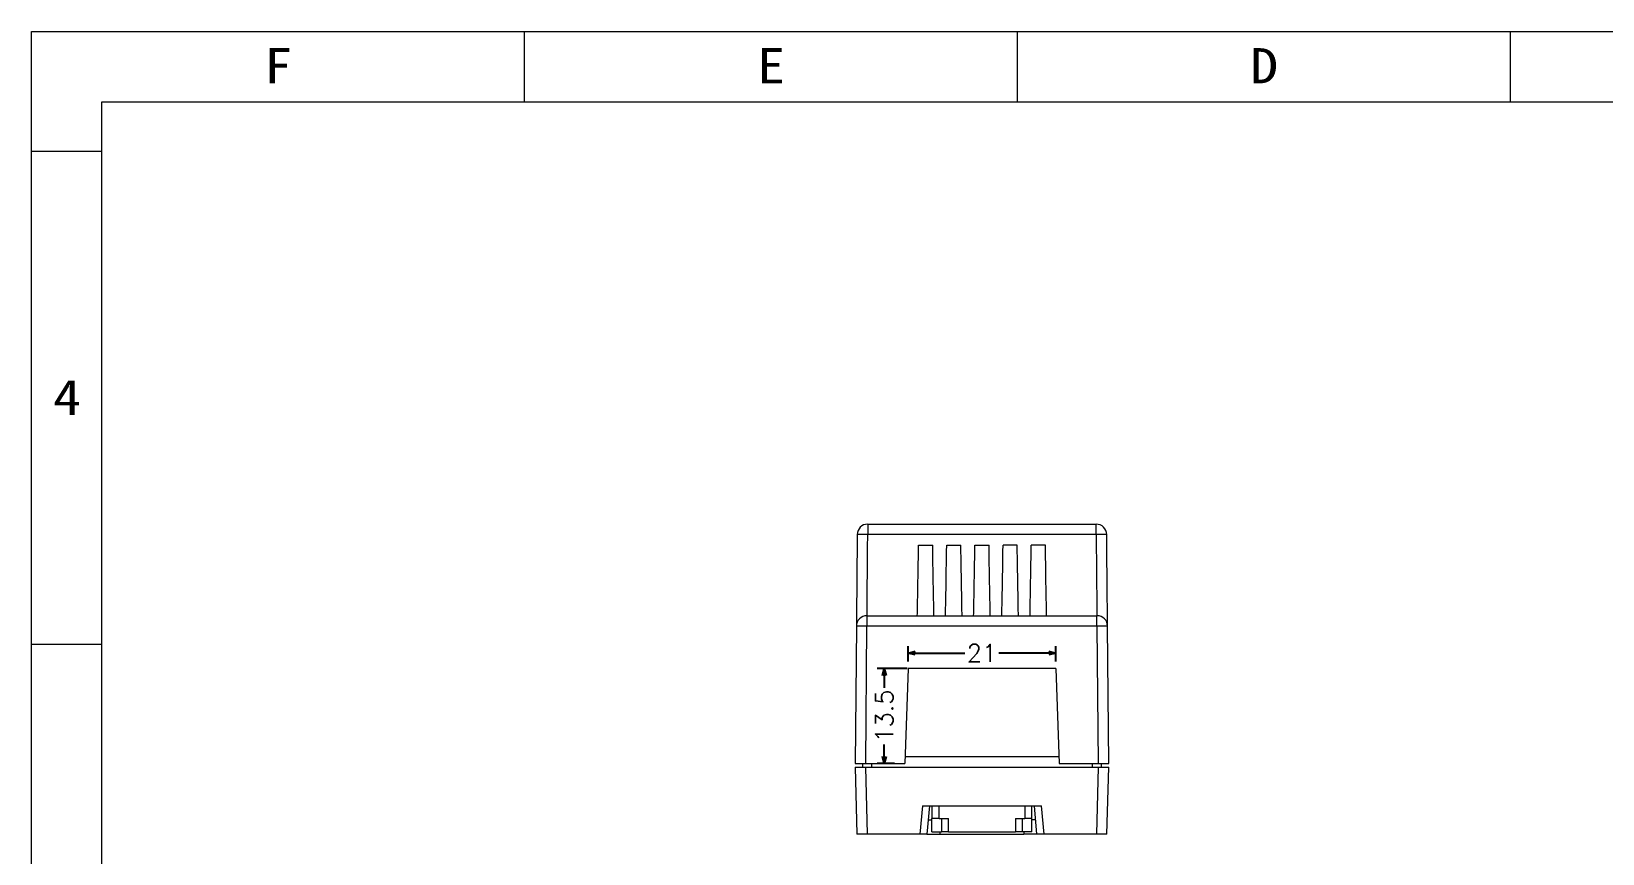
# Model space of a CAD drawing. Header units: millimetres. Extents: x 574 to 994, y 1093 to 1390.
# Drawn here: x 573.7 to 796.8, y 1273.3 to 1390 of the extents above; entities that cross this region are included whole.
import ezdxf
from ezdxf.enums import TextEntityAlignment as Align

# ---------------------------------------------------------------- set-up
doc = ezdxf.new("R2010")
doc.units = ezdxf.units.MM
doc.layers.add('8', color=7, linetype='Continuous', true_color=0xffffff)
doc.layers.add('9', color=7, linetype='Continuous', true_color=0xffffff)
doc.layers.add('dim', color=82, linetype='Continuous', lineweight=9)
doc.styles.add('TEXTSTYLE_0', font='txt', dxfattribs={"width": 0.8})
doc.styles.add('TXT', font='txt.shx', dxfattribs={"bigfont": 'gbcbig.shx'})
doc.dimstyles.new('1', dxfattribs={"dimtxt": 2.5, "dimasz": 1, "dimexe": 1, "dimexo": 1, "dimgap": 0.5, "dimtad": 0, "dimdec": 1, "dimzin": 9, "dimdsep": 46, "dimtxsty": 'TXT', "dimblk": 'OPEN30', "dimcen": 0.1, "dimclrd": 5, "dimclre": 5, "dimclrt": 2, "dimadec": 1, "dimazin": 0, "dimtfac": 1, "dimtdec": 1, "dimtmove": 0, "dimatfit": 3, "dimfxl": 0, "dimarcsym": 0})

# ---------------------------------------------------------------- blocks, each defined once
blk = doc.blocks.new('SUN_6HWZ35TKXU86YGHH1AY77V3D6FJ')
at = {"color": 7, "linetype": 'Continuous'}
for p, q in [((-420, 297), (0, 297)), ((-420, 0), (-420, 297)), ((-350, 287), (-350, 297)), ((-280, 287), (-280, 297)), ((-210, 287), (-210, 297)), ((-410, 287), (-10, 287)), ((-410, 10), (-410, 287)), ((-420, 280), (-410, 280)), ((-420, 210), (-410, 210))]:
    blk.add_line(p, q, dxfattribs=at)
at = {"color": 2, "linetype": 'Continuous', "style": 'TEXTSTYLE_0', "width": 1.2}
for s, p, p2 in [('F', (-386.98, 289.63), (-382.98, 289.63)), ('E', (-316.98, 289.63), (-312.98, 289.63)), ('D', (-246.98, 289.63), (-242.98, 289.63)), ('4', (-416.95, 242.54), (-412.95, 242.54))]:
    blk.add_text(s, height=5, dxfattribs=at).set_placement(p, p2, align=Align.FIT)
blk = doc.blocks.new('_Open30')
at = {"color": 0, "linetype": 'ByBlock', "lineweight": -2}
for p, q in [((-1, 0.27), (0, 0)), ((0, 0), (-1, -0.27)), ((0, 0), (-1, 0))]:
    blk.add_line(p, q, dxfattribs=at)
blk = doc.blocks.new('*D22')
at = {"color": 5, "lineweight": -2}
for p, q in [((698.18, 1300.56), (698.18, 1302.75)), ((699.18, 1301.75), (706.51, 1301.75)), ((718.18, 1301.75), (710.85, 1301.75)), ((719.18, 1300.56), (719.18, 1302.75))]:
    blk.add_line(p, q, dxfattribs=at)
at = {"layer": 'Defpoints', "color": 0, "lineweight": 18}
for p in [(719.18, 1301.75), (698.18, 1299.56), (719.18, 1299.56)]:
    blk.add_point(p, dxfattribs=at)
at = {"color": 5, "lineweight": -2, "rotation": 180}
blk.add_blockref('_Open30', (698.18, 1301.75), dxfattribs=at)
at = {"color": 5, "lineweight": -2}
blk.add_blockref('_Open30', (719.18, 1301.75), dxfattribs=at)
at = {"color": 2, "lineweight": 18, "insert": (708.68, 1301.75), "char_height": 2.5, "attachment_point": 5, "style": 'TXT', "bg_fill": 3, "box_fill_scale": 1.1, "bg_fill_color": 256, "bg_fill_true_color": 13158600, "bg_fill_transparency": 8637948}
blk.add_mtext('21', dxfattribs=at)
blk = doc.blocks.new('*D23')
at = {"color": 5, "lineweight": -2}
for p, q in [((698.06, 1299.56), (693.81, 1299.56)), ((694.81, 1298.56), (694.81, 1296.64)), ((694.81, 1287.06), (694.81, 1288.97)), ((696.26, 1286.06), (693.81, 1286.06))]:
    blk.add_line(p, q, dxfattribs=at)
at = {"layer": 'Defpoints', "color": 0, "lineweight": 18}
for p in [(699.06, 1299.56), (694.81, 1286.06), (697.26, 1286.06)]:
    blk.add_point(p, dxfattribs=at)
at = {"color": 5, "lineweight": -2}
for p, rotation in [((694.81, 1299.56), 90), ((694.81, 1286.06), 270)]:
    blk.add_blockref('_Open30', p, dxfattribs=dict(at, rotation=rotation))
at = {"color": 2, "lineweight": 18, "insert": (694.81, 1292.81), "char_height": 2.5, "attachment_point": 5, "rotation": 90, "style": 'TXT', "bg_fill": 3, "box_fill_scale": 1.1, "bg_fill_color": 256, "bg_fill_true_color": 13158600, "bg_fill_transparency": 8638464}
blk.add_mtext('13.5', dxfattribs=at)

msp = doc.modelspace()

# ---------------------------------------------------------------- linework, layer by layer
at = {"layer": '8', "color": 0, "linetype": 'Continuous', "lineweight": 0}
for p, q in [((692.46, 1320.06), (692.46, 1318.6)), ((724.9, 1318.6), (724.9, 1320.06)), ((690.85, 1305.57), (690.68, 1286.06)), ((692.18, 1286.06), (692.35, 1305.58)), ((692.35, 1307.06), (692.35, 1305.58)), ((692.35, 1307.06), (725.01, 1307.06)), ((725.01, 1305.58), (692.35, 1305.58)), ((725.01, 1305.58), (725.01, 1307.06)), ((725.01, 1305.58), (725.18, 1286.06)), ((726.68, 1286.06), (726.51, 1305.57)), ((698.18, 1299.56), (697.71, 1286.06)), ((719.18, 1299.56), (698.18, 1299.56)), ((719.18, 1299.56), (719.65, 1286.06)), ((690.68, 1286.06), (692.18, 1286.06)), ((690.68, 1285.56), (692.18, 1285.56)), ((690.68, 1285.56), (690.93, 1276.06)), ((691.76, 1285.56), (691.76, 1286.06)), ((692.18, 1286.06), (697.71, 1286.06)), ((692.18, 1285.56), (725.18, 1285.56)), ((692.43, 1276.06), (692.18, 1285.56)), ((692.98, 1286.06), (692.98, 1285.56)), ((697.74, 1287.06), (719.61, 1287.06)), ((719.65, 1286.06), (725.18, 1286.06)), ((724.38, 1285.56), (724.38, 1286.06)), ((725.18, 1285.56), (724.93, 1276.06)), ((725.18, 1286.06), (726.68, 1286.06)), ((725.18, 1285.56), (725.18, 1285.56)), ((725.18, 1285.56), (726.68, 1285.56)), ((725.6, 1286.06), (725.6, 1285.56)), ((726.43, 1276.06), (726.68, 1285.56)), ((700.22, 1280.06), (699.87, 1276.06)), ((700.22, 1280.06), (701.58, 1280.06)), ((701.22, 1280.06), (700.87, 1276.06)), ((715.78, 1280.06), (717.14, 1280.06)), ((716.49, 1276.06), (716.14, 1280.06)), ((717.49, 1276.06), (717.14, 1280.06)), ((692.43, 1276.06), (690.93, 1276.06)), ((699.87, 1276.06), (692.43, 1276.06)), ((700.87, 1276.06), (699.87, 1276.06)), ((700.87, 1276.06), (702.72, 1276.06)), ((701.04, 1278.06), (701.58, 1278.06)), ((702.72, 1276.36), (702.72, 1276.06)), ((702.72, 1276.06), (714.64, 1276.06)), ((714.64, 1276.36), (714.64, 1276.06)), ((716.49, 1276.06), (714.64, 1276.06)), ((716.32, 1278.06), (715.78, 1278.06)), ((717.49, 1276.06), (716.49, 1276.06)), ((724.93, 1276.06), (717.49, 1276.06)), ((726.43, 1276.06), (724.93, 1276.06))]:
    msp.add_line(p, q, dxfattribs=at)
for centre, start, end in [((692.46, 1318.56), 90, 179.5), ((724.9, 1318.56), 0.5, 90), ((692.35, 1305.56), 90, 179.5), ((725.01, 1305.56), 0.5, 90)]:
    msp.add_arc(centre, 1.5, start, end, dxfattribs=at)
for centre, major_axis, ratio, start_param, end_param in [((692.46, 1318.56), (1.5, -0.01), 0.026176, 1.571025, 3.141593), ((724.9, 1318.56), (1.5, 0.01), 0.026176, 0, 1.570568), ((692.35, 1305.56), (1.5, -0.01), 0.017452, 1.570949, 3.141593), ((725.01, 1305.56), (1.5, 0.01), 0.017452, 0, 1.570644)]:
    msp.add_ellipse(centre, major_axis=major_axis, ratio=ratio, start_param=start_param, end_param=end_param, dxfattribs=at)
for points, knots in [([(690.96, 1318.57), (690.95, 1317.57), (690.95, 1316.57), (690.91, 1312.24), (690.88, 1308.9), (690.85, 1305.57)], [0, 0, 0, 0, 0.230681, 0.230681, 1, 1, 1, 1]), ([(692.36, 1307.06), (692.37, 1307.91), (692.38, 1308.75), (692.4, 1311.6), (692.42, 1313.6), (692.44, 1316.6), (692.45, 1317.6), (692.46, 1318.6)], [0, 0, 0, 0, 0.220354, 0.220354, 0.740118, 0.740118, 1, 1, 1, 1]), ([(692.46, 1320.06), (693.46, 1320.06), (694.46, 1320.06), (699.46, 1320.06), (703.46, 1320.06), (713.27, 1320.06), (719.08, 1320.06), (724.9, 1320.06)], [0, 0, 0, 0, 0.092499, 0.092499, 0.462497, 0.462497, 1, 1, 1, 1]), ([(724.9, 1318.6), (724.9, 1317.6), (724.91, 1316.6), (724.94, 1313.6), (724.96, 1311.6), (724.98, 1308.75), (724.99, 1307.91), (725, 1307.06)], [0, 0, 0, 0, 0.259882, 0.259882, 0.779646, 0.779646, 1, 1, 1, 1]), ([(726.51, 1305.57), (726.5, 1306.57), (726.49, 1307.57), (726.45, 1311.9), (726.42, 1315.24), (726.4, 1318.57)], [0, 0, 0, 0, 0.230681, 0.230681, 1, 1, 1, 1]), ([(699.5, 1307.06), (699.52, 1308.06), (699.54, 1309.07), (699.6, 1312.4), (699.64, 1314.73), (699.68, 1317.06)], [0, 0, 0, 0, 0.301274, 0.301274, 1, 1, 1, 1]), ([(701.85, 1307.06), (701.84, 1308.06), (701.82, 1309.07), (701.76, 1312.4), (701.72, 1314.73), (701.68, 1317.06)], [0, 0, 0, 0, 0.301274, 0.301274, 1, 1, 1, 1]), ([(703.5, 1307.06), (703.52, 1308.06), (703.54, 1309.07), (703.6, 1312.4), (703.64, 1314.73), (703.68, 1317.06)], [0, 0, 0, 0, 0.301274, 0.301274, 1, 1, 1, 1]), ([(705.85, 1307.06), (705.84, 1308.06), (705.82, 1309.07), (705.76, 1312.4), (705.72, 1314.73), (705.68, 1317.06)], [0, 0, 0, 0, 0.301274, 0.301274, 1, 1, 1, 1]), ([(707.5, 1307.06), (707.52, 1308.06), (707.54, 1309.07), (707.6, 1312.4), (707.64, 1314.73), (707.68, 1317.06)], [0, 0, 0, 0, 0.301274, 0.301274, 1, 1, 1, 1]), ([(709.85, 1307.06), (709.84, 1308.06), (709.82, 1309.07), (709.76, 1312.4), (709.72, 1314.73), (709.68, 1317.06)], [0, 0, 0, 0, 0.301274, 0.301274, 1, 1, 1, 1]), ([(711.5, 1307.06), (711.52, 1308.06), (711.54, 1309.07), (711.6, 1312.4), (711.64, 1314.73), (711.68, 1317.06)], [0, 0, 0, 0, 0.301274, 0.301274, 1, 1, 1, 1]), ([(713.85, 1307.06), (713.84, 1308.06), (713.82, 1309.07), (713.76, 1312.4), (713.72, 1314.73), (713.68, 1317.06)], [0, 0, 0, 0, 0.301274, 0.301274, 1, 1, 1, 1]), ([(715.5, 1307.06), (715.52, 1308.06), (715.54, 1309.07), (715.6, 1312.4), (715.64, 1314.73), (715.68, 1317.06)], [0, 0, 0, 0, 0.301274, 0.301274, 1, 1, 1, 1]), ([(717.85, 1307.06), (717.84, 1308.06), (717.82, 1309.07), (717.76, 1312.4), (717.72, 1314.73), (717.68, 1317.06)], [0, 0, 0, 0, 0.301274, 0.301274, 1, 1, 1, 1])]:
    msp.add_open_spline(points, degree=3, knots=knots, dxfattribs=at)
for points in [[(693.74, 1318.58), (693.31, 1318.59), (692.89, 1318.59), (692.46, 1318.6)], [(702.44, 1318.58), (699.54, 1318.58), (696.64, 1318.58), (693.74, 1318.58)], [(708.68, 1318.6), (706.6, 1318.59), (704.52, 1318.59), (702.44, 1318.58)], [(724.9, 1318.6), (719.49, 1318.6), (714.08, 1318.6), (708.68, 1318.6)], [(699.68, 1317.06), (700.35, 1317.06), (701.01, 1317.06), (701.68, 1317.06)], [(703.68, 1317.06), (704.35, 1317.06), (705.01, 1317.06), (705.68, 1317.06)], [(707.68, 1317.06), (708.35, 1317.06), (709.01, 1317.06), (709.68, 1317.06)], [(713.68, 1317.06), (713.01, 1317.06), (712.35, 1317.06), (711.68, 1317.06)], [(717.68, 1317.06), (717.01, 1317.06), (716.35, 1317.06), (715.68, 1317.06)]]:
    msp.add_open_spline(points, degree=3, dxfattribs=at)
at = {"layer": '9', "color": 0, "linetype": 'Continuous', "lineweight": 0}
for p, q in [((701.58, 1280.06), (701.58, 1278.26)), ((701.58, 1280.06), (702.58, 1280.06)), ((701.58, 1276.36), (701.58, 1278.26)), ((702.58, 1278.26), (701.58, 1278.26)), ((702.58, 1280.06), (714.78, 1280.06)), ((702.58, 1278.26), (702.58, 1280.06)), ((702.58, 1278.26), (703.93, 1278.26)), ((702.93, 1278.26), (702.93, 1276.36)), ((703.93, 1276.36), (703.93, 1278.26)), ((713.43, 1278.26), (714.78, 1278.26)), ((713.43, 1278.26), (713.43, 1276.36)), ((714.43, 1276.36), (714.43, 1278.26)), ((714.78, 1280.06), (715.78, 1280.06)), ((714.78, 1280.06), (714.78, 1278.26)), ((715.78, 1278.26), (714.78, 1278.26)), ((715.78, 1278.26), (715.78, 1280.06)), ((715.78, 1276.36), (715.78, 1278.26)), ((701.58, 1276.36), (702.93, 1276.36)), ((703.93, 1276.36), (702.93, 1276.36)), ((703.93, 1276.36), (713.43, 1276.36)), ((714.43, 1276.36), (713.43, 1276.36)), ((715.78, 1276.36), (714.43, 1276.36))]:
    msp.add_line(p, q, dxfattribs=at)

# ---------------------------------------------------------------- block references
at = {"layer": 'dim'}
msp.add_blockref('SUN_6HWZ35TKXU86YGHH1AY77V3D6FJ', (993.72, 1093.02), dxfattribs=at)

# ---------------------------------------------------------------- next in the draw order: dimensions: what is measured, and where the dimension line sits
at = {"lineweight": 18}
dim = msp.add_linear_dim(base=(719.18, 1301.75), p1=(698.18, 1299.56), p2=(719.18, 1299.56), dimstyle='1', dxfattribs=at)
dim.commit()
dim.dimension.update_dxf_attribs({"geometry": '*D22', "text_midpoint": (708.68, 1301.75)})

# ---------------------------------------------------------------- next in the draw order: dimensions: what is measured, and where the dimension line sits
dim = msp.add_linear_dim(base=(694.81, 1286.06), p1=(699.06, 1299.56), p2=(697.26, 1286.06), angle=90, dimstyle='1', dxfattribs=at)
dim.commit()
dim.dimension.update_dxf_attribs({"geometry": '*D23', "text_midpoint": (694.81, 1292.81)})

doc.saveas('drawing.dxf')
